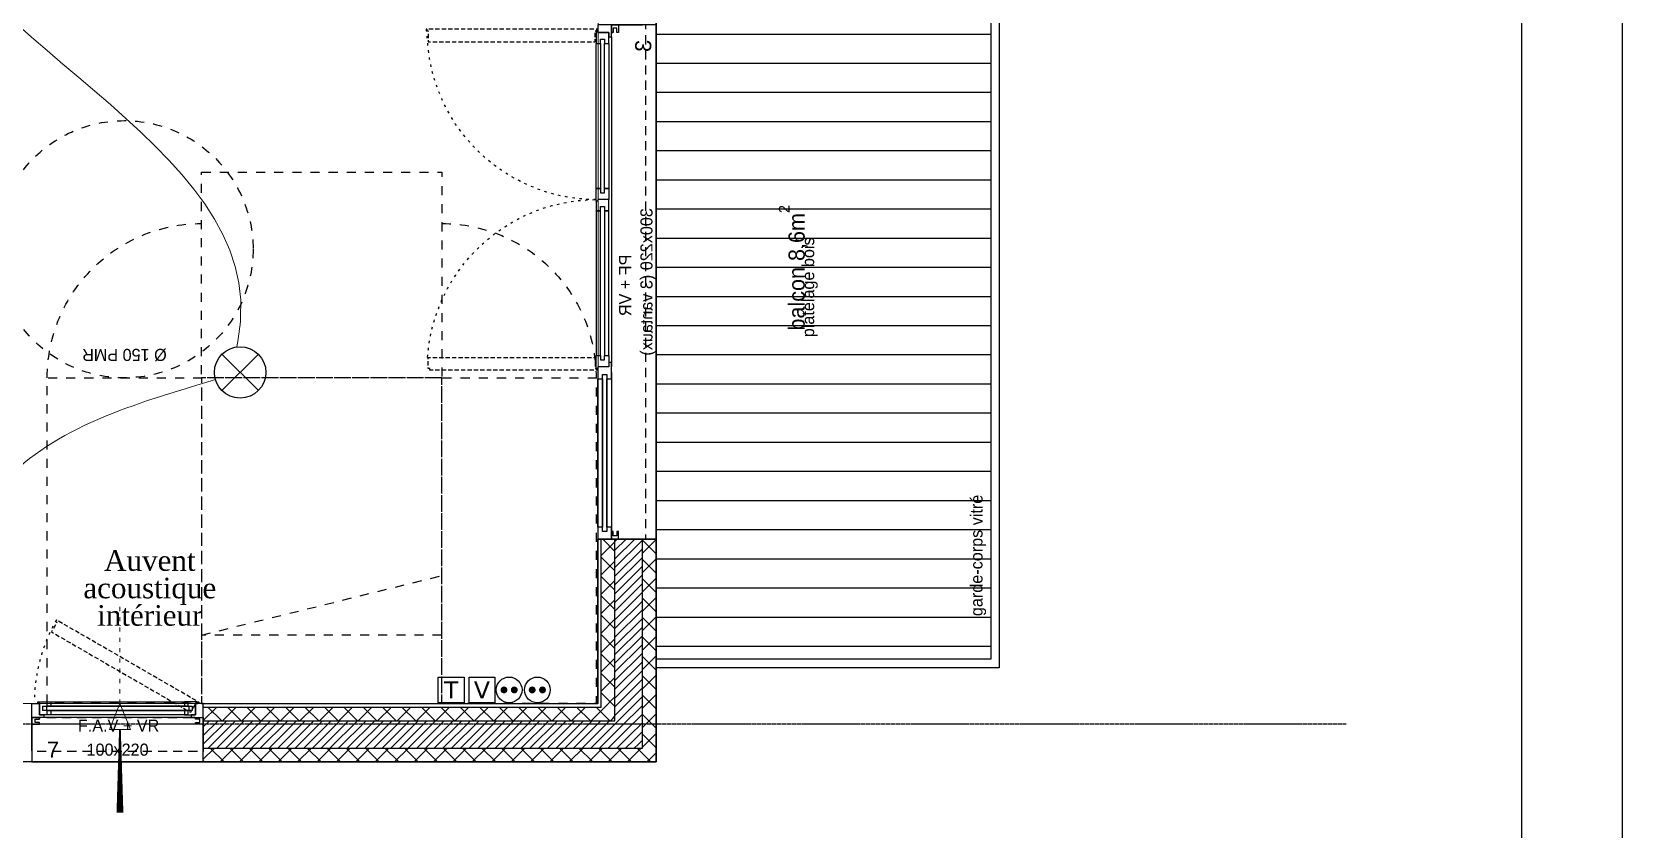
# Model space of a CAD drawing. Header units: centimetres. Extents: x -58072 to 12532, y -30603 to 6224.
# Drawn here: x 11604 to 12532, y 2273 to 2738 of the extents above; entities that cross this region are included whole.
import ezdxf

# ---------------------------------------------------------------- set-up
doc = ezdxf.new("R2010")
doc.units = ezdxf.units.CM
for name, pattern in [('ACAD_ISO03W100', [30, 12, -18]), ('Style de ligne -1', [0.41664, 0.20828, -0.20836]), ('Style de ligne -11', [0.347222, 0.20828, -0.138942]), ('Style de ligne -12', [0.164042, 0.054681, -0.109361]), ('Style de ligne -13', [0.147638, 0.098425, -0.049213]), ('Style de ligne -14', [0.147638, 0.098425, -0.049213]), ('Style de ligne -17', [0.347222, 0.20828, -0.138942]), ('Style de ligne -18', [0.164042, 0.054681, -0.109361]), ('Style de ligne -5', [0.20828, 0.069425, -0.138855]), ('VW-01', [0.41656, 0.20828, -0.20828])]:
    doc.linetypes.add(name, pattern=pattern)
for name, color, linetype in [('B Aménagement intérieur', 252, 'Continuous'), ('B GÈnÈral_Hatch', 252, 'Continuous'), ('B Général', 252, 'Continuous'), ('C ANNOTATIONS-axes horizontaux', 252, 'Style de ligne -1'), ('C ANNOTATIONS-PMR', 252, 'Style de ligne -5'), ('C ANNOTATIONS-prestations', 252, 'Continuous'), ('D SURFACES-shab', 252, 'Continuous'), ('prlm-VMC', 93, 'Continuous')]:
    doc.layers.add(name, color=color, linetype=linetype)
for name, color, linetype, lineweight in [('prlm-ELEC-CFA', 1, 'Continuous', 25), ('prlm-ELEC-CFO', 1, 'Continuous', 25), ('prlm-ZCARTOUCHE', 181, 'Continuous', 13)]:
    doc.layers.add(name, color=color, linetype=linetype, lineweight=lineweight)
doc.layers.add('prlm-ZEROPLOT', color=254, linetype='Continuous', plot=False)
doc.styles.add('Eurostile', font='Eurosti.TTF')
doc.styles.add('Eurostile (bold)', font='Eurostib.TTF')
doc.styles.add('Eurostile (italic)', font='Eurostib.TTF')
doc.styles.add('prlm-vmc', font='pala.ttf', dxfattribs={"height": 14})
doc.styles.get("Standard").update_dxf_attribs({"font": 'isocp.shx', "height": 12})
pattern_1 = [(45, (0, 0), (2.4253472, -2.6458333), [])]
pattern_2 = [(135, (0, 0), (-5.656854, -5.656854), []), (225, (0, 0), (-5.656854, 5.656854), [])]

# ---------------------------------------------------------------- blocks, each defined once
blk = doc.blocks.new('B 60.Rond 150_PMR')
at = {"layer": 'B Général', "linetype": 'VW-01', "ltscale": 25.4}
blk.add_circle((0, 0), 75, dxfattribs=at)
at = {"layer": 'B Général', "insert": (-61.5, 0), "char_height": 7.056, "attachment_point": 5, "rotation": 90, "line_spacing_factor": 0.894578, "style": 'Eurostile (italic)'}
blk.add_mtext('Ø 150 PMR', dxfattribs=at)
blk = doc.blocks.new('B 60.Groupe-6-1')
at = {"layer": 'B Général', "linetype": 'VW-01', "ltscale": 25.4}
blk.add_line((70, -114.99), (-70, -80.35), dxfattribs=at)
at = {"layer": 'B Général', "linetype": 'VW-01', "ltscale": 25.4, "flags": 128}
for points in [[(-70, 35), (70, 35), (70, -155), (-70, -155)], [(-70, -114.99), (70, -114.99), (70, -155), (-70, -155)]]:
    blk.add_lwpolyline(points, close=True, dxfattribs=at)
blk = doc.blocks.new('B 60.Lit 140.190_PMR 2')
at = {"layer": 'B Général', "linetype": 'VW-01', "ltscale": 25.4, "flags": 128}
for points in [[(70, 155), (-70, 155), (-70, 35), (70, 35)], [(-70, -155), (-70, 35), (-160, 35), (-160, -155)], [(160, -155), (160, 35), (70, 35), (70, -155)]]:
    blk.add_lwpolyline(points, close=True, dxfattribs=at)
at = {"layer": 'B Général', "linetype": 'VW-01', "ltscale": 25.4}
for centre, start, end in [((-70, 35), 90, 180), ((70, 35), 0, 90)]:
    blk.add_arc(centre, 90, start, end, dxfattribs=at)
at = {"layer": 'B Général'}
blk.add_blockref('B 60.Groupe-6-1', (0, 0), dxfattribs=at)
blk = doc.blocks.new('B 60.Groupe-32-1')
at = {"layer": 'D SURFACES-shab', "lineweight": 18, "flags": 128}
blk.add_lwpolyline([(11539.44, 2346.49), (11934.69, 2346.49), (11934.7, 3010.48), (11665.69, 3010.48), (11665.69, 2941.48), (11449.45, 2941.48), (11449.44, 2706.49), (11539.45, 2706.49)], close=True, dxfattribs=at)
at = {"layer": 'B Général', "xscale": -1}
blk.add_blockref('B 60.Lit 140.190_PMR 2', (11773.44, 2501.49), dxfattribs=at)
at = {"layer": 'C ANNOTATIONS-PMR', "ltscale": 25.4, "rotation": 90}
blk.add_blockref('B 60.Rond 150_PMR', (11658.44, 2611.49), dxfattribs=at)
blk = doc.blocks.new('B 60.Balcon')
at = {"layer": 'B GÈnÈral_Hatch', "linetype": 'Continuous'}
h = blk.add_hatch(dxfattribs=at)
h.set_pattern_fill('H_BARDAGE V 150', color=256, style=0, pattern_type=2)
h.set_pattern_definition([(90, (0, 0), (17, 0), [])])
h.paths.add_polyline_path([(-220, 110), (220, 110), (220, -85), (-220, -85)])
at = {"layer": 'B Général', "linetype": 'Continuous', "flags": 128}
for points in [[(-225, 110), (225, 110), (225, -90), (-225, -90)], [(-220, 110), (220, 110), (220, -85), (-220, -85)]]:
    blk.add_lwpolyline(points, close=True, dxfattribs=at)
at = {"layer": 'C ANNOTATIONS-prestations', "line_spacing_factor": 0.894578, "style": 'Eurostile'}
for s, insert, char_height, attachment_point in [('balcon 8,6m{\\H0.6667x;\\S2 ^ ;}', (47.16, 38.55), 9.4074, 3), ('platelage bois', (-32.26, 25.01), 7.0556, 1), ('garde-corps vitré', (-194.9, -73.14), 7.0556, 1)]:
    blk.add_mtext(s, dxfattribs=dict(at, insert=insert, char_height=char_height, attachment_point=attachment_point))
blk = doc.blocks.new('B 60.F 100x220 (all. vitrée fixe) + VR')
at = {"layer": 'B Général', "linetype": 'Continuous', "lineweight": 35}
for p, q in [((-50, 7), (-50, -9)), ((50, 7), (50, -9))]:
    blk.add_line(p, q, dxfattribs=at)
at = {"layer": 'B Général'}
blk.add_line((45, 9), (-45, 9), dxfattribs=at)
at = {"layer": 'B Général', "linetype": 'Style de ligne -14', "ltscale": 25.4, "flags": 128}
blk.add_lwpolyline([(-35.69, 65.82), (-36.19, 64.95), (-35.32, 64.45), (-38.57, 58.82), (42.63, 11.94), (45.88, 17.57), (46.75, 17.07), (47.25, 17.93)], close=True, dxfattribs=at)
at = {"layer": 'B Général', "flags": 128}
for points in [[(-43, 10.5), (-43, 9), (-50, 9), (-50, 17), (-45.5, 17), (-45.5, 10.5)], [(-43.5, 15.5), (43.5, 15.5), (43.5, 13), (-43.5, 13)], [(-41, 18), (41, 18), (41, 15.5), (-41, 15.5)], [(-41, 13), (41, 13), (41, 10.5), (-41, 10.5)], [(43, 10.5), (43, 9), (50, 9), (50, 17), (45.5, 17), (45.5, 10.5)], [(-50, 9), (-50, 5), (-45.5, 5), (-45.5, 6), (-48, 6), (-48, 8), (-45.5, 8), (-45.5, 9)], [(50, 9), (50, 5), (45.5, 5), (45.5, 6), (48, 6), (48, 8), (45.5, 8), (45.5, 9)]]:
    blk.add_lwpolyline(points, close=True, dxfattribs=at)
at = {"layer": 'B Général', "linetype": 'Continuous', "flags": 128}
for points in [[(-39, 15.5), (-41.5, 15.5), (-41.5, 13), (-39, 13), (-39, 10.5), (-45.5, 10.5), (-45.5, 17), (-46.5, 17), (-46.5, 18), (-39, 18)], [(39, 15.5), (41.5, 15.5), (41.5, 13), (39, 13), (39, 10.5), (45.5, 10.5), (45.5, 17), (46.5, 17), (46.5, 18), (39, 18)]]:
    blk.add_lwpolyline(points, close=True, dxfattribs=at)
at = {"layer": 'B Général', "linetype": 'Style de ligne -17', "ltscale": 25.4, "flags": 128}
blk.add_lwpolyline([(-50, 9), (50, 9), (50, -11), (-50, -11)], close=True, dxfattribs=at)
at = {"layer": 'B Général', "flags": 128}
blk.add_lwpolyline([(-50, -9), (-50, -17), (50, -17), (50, -9)], dxfattribs=at)
at = {"layer": 'B Général'}
blk.add_circle((47, 17.5), 0.5, dxfattribs=at)
at = {"layer": 'B Général', "linetype": 'Style de ligne -18', "ltscale": 25.4}
blk.add_arc((49, 17.5), 97.5, 150.29382, 179.70618, dxfattribs=at)
at = {"layer": 'B Général', "insert": (-23.11, 7.69), "char_height": 7.056, "attachment_point": 1, "line_spacing_factor": 0.894578, "style": 'Eurostile'}
blk.add_mtext('F.A.V + VR', dxfattribs=at)
at = {"layer": 'C ANNOTATIONS-prestations', "insert": (-41.15, -5.19), "char_height": 9.41, "attachment_point": 1, "rotation": 360, "line_spacing_factor": 0.894578, "style": 'Eurostile (bold)'}
blk.add_mtext('7', dxfattribs=at)
at = {"layer": 'C ANNOTATIONS-prestations', "insert": (0, -6.31), "char_height": 7.056, "width": 100, "attachment_point": 2, "rotation": 360, "line_spacing_factor": 0.894578, "style": 'Eurostile'}
blk.add_mtext('100x220', dxfattribs=at)
blk = doc.blocks.new('B 60.PF 300.220 + VR (3 vantaux)')
at = {"layer": 'B Général', "linetype": 'Continuous'}
for p, q in [((-150, 7), (-150, 17)), ((150, 7), (150, 17))]:
    blk.add_line(p, q, dxfattribs=at)
at = {"layer": 'B Général', "linetype": 'Continuous', "lineweight": 35}
for p, q in [((-150, 7), (-150, -9)), ((150, 7), (150, -9))]:
    blk.add_line(p, q, dxfattribs=at)
at = {"layer": 'B Général'}
blk.add_line((-143, 9), (47, 9), dxfattribs=at)
at = {"layer": 'B Général', "linetype": 'Style de ligne -13', "ltscale": 25.4, "flags": 128}
for points in [[(-147.5, 117), (-146.5, 117), (-146.5, 116), (-140, 116), (-140, 18.5), (-146.5, 18.5), (-146.5, 17.5), (-147.5, 17.5)], [(51.5, 115), (50.5, 115), (50.5, 116), (44, 116), (44, 18.5), (50.5, 18.5), (50.5, 17.5), (51.5, 17.5)]]:
    blk.add_lwpolyline(points, close=True, dxfattribs=at)
at = {"layer": 'B Général', "flags": 128}
for points in [[(-143, 10.5), (-143, 9), (-150, 9), (-150, 17), (-145.5, 17), (-145.5, 10.5)], [(-54.5, 18), (-139, 18), (-139, 15.5), (-54.5, 15.5)], [(-54.5, 13), (-139, 13), (-139, 10.5), (-54.5, 10.5)], [(-41.5, 18), (43, 18), (43, 15.5), (-41.5, 15.5)], [(-41.5, 13), (43, 13), (43, 10.5), (-41.5, 10.5)], [(56.5, 17), (56.5, 14.25), (54, 14.25), (54, 11.75), (56.5, 11.75), (56.5, 9), (47, 9), (47, 10.5), (49.5, 10.5), (49.5, 17)], [(145.5, 14.25), (54, 14.25), (54, 11.75), (145.5, 11.75)], [(143, 17), (56.5, 17), (56.5, 14.25), (143, 14.25)], [(143, 11.75), (56.5, 11.75), (56.5, 9), (143, 9)], [(145.5, 14.25), (143, 14.25), (143, 17), (150, 17), (150, 9), (143, 9), (143, 11.75), (145.5, 11.75)], [(-150, 9), (-150, 5), (-145.5, 5), (-145.5, 6), (-148, 6), (-148, 8), (-145.5, 8), (-145.5, 9)], [(150, 9), (150, 5), (145.5, 5), (145.5, 6), (148, 6), (148, 8), (145.5, 8), (145.5, 9)]]:
    blk.add_lwpolyline(points, close=True, dxfattribs=at)
at = {"layer": 'B Général', "linetype": 'Continuous', "flags": 128}
for points in [[(-139, 15.5), (-141.5, 15.5), (-141.5, 13), (-139, 13), (-139, 10.5), (-145.5, 10.5), (-145.5, 17), (-146.5, 17), (-146.5, 18), (-139, 18)], [(-54.5, 15.5), (-52, 15.5), (-52, 13), (-54.5, 13), (-54.5, 10.5), (-48, 10.5), (-48, 17), (-47, 17), (-47, 18), (-54.5, 18)], [(-41.5, 15.5), (-44, 15.5), (-44, 13), (-41.5, 13), (-41.5, 10.5), (-48, 10.5), (-48, 17), (-47, 17), (-47, 18), (-41.5, 18)], [(43, 15.5), (45.5, 15.5), (45.5, 13), (43, 13), (43, 10.5), (49.5, 10.5), (49.5, 17), (50.5, 17), (50.5, 18), (43, 18)]]:
    blk.add_lwpolyline(points, close=True, dxfattribs=at)
at = {"layer": 'B Général', "linetype": 'Style de ligne -11', "ltscale": 25.4, "flags": 128}
blk.add_lwpolyline([(-150, 9), (150, 9), (150, -11), (-150, -11)], close=True, dxfattribs=at)
at = {"layer": 'B Général', "flags": 128}
blk.add_lwpolyline([(150, -9), (150, -17), (-150, -17), (-150, -9)], dxfattribs=at)
at = {"layer": 'B Général'}
for centre in [(-147, 17.5), (51, 17.5)]:
    blk.add_circle(centre, 0.5, dxfattribs=at)
at = {"layer": 'B Général', "linetype": 'Style de ligne -12', "ltscale": 25.4}
for centre, start, end in [((-147, 17.5), 0.29382, 90.28792), ((51, 17.5), 94.06495, 179.70618)]:
    blk.add_arc(centre, 99, start, end, dxfattribs=at)
at = {"layer": 'B Général', "insert": (2, 4.57), "char_height": 7.056, "attachment_point": 2, "rotation": 360, "line_spacing_factor": 0.894578, "style": 'Eurostile'}
blk.add_mtext('PF + VR', dxfattribs=at)
at = {"layer": 'C ANNOTATIONS-prestations', "rotation": 360, "line_spacing_factor": 0.894578}
for s, insert, char_height, attachment_point, style in [('3', (-141.15, -4.77), 9.41, 1, 'Eurostile (bold)'), ('300x220 (3 vantaux) ', (0, -7.83), 7.0556, 2, 'Eurostile')]:
    blk.add_mtext(s, dxfattribs=dict(at, insert=insert, char_height=char_height, attachment_point=attachment_point, style=style))
blk = doc.blocks.new('xi.EA')
at = {"layer": 'prlm-VMC', "color": 0, "linetype": 'ByBlock', "lineweight": 5, "flags": 128}
blk.add_lwpolyline([(-6.17, -15), (6.17, -15), (0, 0)], close=True, dxfattribs=at)
at = {"layer": 'prlm-VMC', "color": 0, "linetype": 'ByBlock', "lineweight": -2, "flags": 128}
blk.add_lwpolyline([(0, -15, 1, 4, 0), (0, -63.63, 1, 1, 0)], format="xyseb", dxfattribs=at)
at = {"layer": 'prlm-VMC', "color": 0, "linetype": 'ByBlock', "lineweight": 5}
blk.add_solid([(0, 0), (6.17, -15), (-6.17, -15), (0, 0)], dxfattribs=at)
at = {"layer": 'prlm-ZEROPLOT', "color": 250, "linetype": 'ACAD_ISO03W100', "lineweight": 0, "ltscale": 0.2}
blk.add_lwpolyline([(0, 0), (0, 60)], dxfattribs=at)
blk = doc.blocks.new('xi.PTCE')
at = {"layer": 'prlm-ELEC-CFO', "color": 0}
for points in [[(-10.61, 10.61), (10.61, -10.61)], [(10.61, 10.61), (-10.61, -10.61)]]:
    blk.add_lwpolyline(points, dxfattribs=at)
at = {"layer": 'prlm-ELEC-CFO', "color": 0, "linetype": 'ByBlock'}
blk.add_circle((0, 0), 15, dxfattribs=at)
blk = doc.blocks.new('xi.PC')
at = {"color": 0, "lineweight": 5}
blk.add_wipeout([(-7.5, -7.5), (7.5, -7.5), (7.5, 7.5), (-7.5, 7.5)], dxfattribs=at).dxf.layer = 'prlm-ELEC-CFO'
at = {"layer": 'prlm-ELEC-CFO', "color": 0, "linetype": 'ByBlock', "lineweight": 5, "const_width": 2}
for points in [[(-4, 0, 1), (-2, 0, 1)], [(2, 0, 1), (4, 0, 1)]]:
    blk.add_lwpolyline(points, format="xyb", close=True, dxfattribs=at)
at = {"layer": 'prlm-ELEC-CFO', "color": 0, "linetype": 'ByBlock', "lineweight": -2}
blk.add_circle((0, 0), 7.5, dxfattribs=at)
blk = doc.blocks.new('xi.TV')
at = {"layer": 'prlm-ELEC-CFA', "color": 0, "linetype": 'ByBlock', "lineweight": -2, "flags": 128}
blk.add_lwpolyline([(-7.5, 7.5), (7.5, 7.5), (7.5, -7.5), (-7.5, -7.5)], close=True, dxfattribs=at)
at = {"layer": 'prlm-ELEC-CFA', "color": 0, "linetype": 'ByBlock', "insert": (0, 0), "char_height": 10, "width": 11.36, "attachment_point": 5}
blk.add_mtext('{\\fVerdana|b0|i0|c0|p34;V}', dxfattribs=at)
blk = doc.blocks.new('xi.TEL')
at = {"layer": 'prlm-ELEC-CFA', "color": 0, "linetype": 'ByBlock', "lineweight": -2, "flags": 128}
blk.add_lwpolyline([(-7.5, 7.5), (7.5, 7.5), (7.5, -7.5), (-7.5, -7.5)], close=True, dxfattribs=at)
at = {"layer": 'prlm-ELEC-CFA', "color": 0, "linetype": 'ByBlock', "insert": (0, 0), "char_height": 10, "width": 11.36, "attachment_point": 5}
blk.add_mtext('{\\fVerdana|b0|i0|c0|p34;T}', dxfattribs=at)

msp = doc.modelspace()

# ---------------------------------------------------------------- hatches: boundary and pattern name
at = {"layer": 'B GÈnÈral_Hatch', "linetype": 'Continuous'}
h = msp.add_hatch(dxfattribs=at)
h.set_pattern_fill('02_ISOLANT', color=256, angle=90, style=0, pattern_type=2)
h.set_pattern_definition(pattern_2)
h.paths.add_polyline_path([(11936.445, 2344.491), (11944.445, 2336.491), (11944.445, 2442.434), (11936.445, 2442.434)])
h = msp.add_hatch(dxfattribs=at)
h.set_pattern_fill('50_BETON', color=256, style=0, pattern_type=2)
h.set_pattern_definition(pattern_1)
h.paths.add_polyline_path([(11944.445, 2336.491), (11960.445, 2320.491), (11960.445, 2442.434), (11944.445, 2442.434)])
h = msp.add_hatch(dxfattribs=at)
h.set_pattern_fill('02_ISOLANT', color=256, angle=90, style=0, pattern_type=2)
h.set_pattern_definition(pattern_2)
h.paths.add_polyline_path([(11960.445, 2320.491), (11968.445, 2312.491), (11968.445, 2442.434), (11960.445, 2442.434)])
h = msp.add_hatch(dxfattribs=at)
h.set_pattern_fill('02_ISOLANT', color=256, style=0, pattern_type=2)
h.set_pattern_definition([(45, (0, 0), (-5.656854, 5.656854), []), (135, (0, 0), (5.656854, 5.656854), [])])
h.paths.add_polyline_path([(11704.445, 2344.491), (11704.445, 2336.491), (11944.445, 2336.491), (11936.445, 2344.491)])
h = msp.add_hatch(dxfattribs=at)
h.set_pattern_fill('50_BETON', color=256, style=0, pattern_type=2)
h.set_pattern_definition(pattern_1)
h.paths.add_polyline_path([(11704.445, 2336.491), (11704.445, 2320.491), (11960.445, 2320.491), (11944.445, 2336.491)])
h = msp.add_hatch(dxfattribs=at)
h.set_pattern_fill('02_ISOLANT', color=256, style=0, pattern_type=2)
h.set_pattern_definition([(45, (0, 0), (-5.656854, 5.656854), []), (135, (0, 0), (5.656854, 5.656854), [])])
h.paths.add_polyline_path([(11704.445, 2320.491), (11704.445, 2312.491), (11968.445, 2312.491), (11960.445, 2320.491)])

# ---------------------------------------------------------------- linework, layer by layer
at = {"layer": 'B Général', "linetype": 'Continuous'}
for p, q in [((11934.445, 2346.491), (11934.445, 2442.434)), ((11968.445, 2442.434), (11934.445, 2442.434)), ((11934.445, 2346.491), (11934.445, 2442.434)), ((11936.445, 2344.491), (11936.445, 2442.434)), ((11936.445, 2344.491), (11936.445, 2442.434)), ((11944.445, 2336.491), (11944.445, 2442.434)), ((11960.445, 2320.491), (11960.445, 2442.434)), ((11968.445, 2312.491), (11968.445, 2442.434)), ((11968.445, 2312.491), (11968.445, 2442.434)), ((11704.445, 2346.491), (11934.445, 2346.491)), ((11704.445, 2346.491), (11934.445, 2346.491)), ((11704.445, 2312.491), (11704.445, 2346.491)), ((11704.445, 2344.491), (11936.445, 2344.491)), ((11704.445, 2344.491), (11936.445, 2344.491)), ((11704.445, 2336.491), (11944.445, 2336.491)), ((11704.445, 2320.491), (11960.445, 2320.491)), ((11704.445, 2312.491), (11968.445, 2312.491)), ((11704.445, 2312.491), (11968.445, 2312.491))]:
    msp.add_line(p, q, dxfattribs=at)
at = {"layer": 'B Général', "linetype": 'Continuous', "lineweight": 18}
for p, q in [((11944.445, 2336.491), (11944.445, 2442.434)), ((11960.445, 2320.491), (11960.445, 2442.434)), ((11704.445, 2336.491), (11944.445, 2336.491)), ((11704.445, 2320.491), (11960.445, 2320.491))]:
    msp.add_line(p, q, dxfattribs=at)
at = {"layer": 'C ANNOTATIONS-axes horizontaux'}
msp.add_line((12370.813, 2334.491), (7910.813, 2334.491), dxfattribs=at)
msp.add_line((12370.813, 2334.491), (7910.813, 2334.491), dxfattribs=at)
at = {"layer": 'prlm-ELEC-CFO', "lineweight": 13}
msp.add_spline([(11551.371, 2926.097), (11529.904, 2845.61), (11726.212, 2571.757), (11724.058, 2554.538)], degree=3, dxfattribs=at)

# ---------------------------------------------------------------- block references
at = {"layer": 'B Aménagement intérieur'}
msp.add_blockref('B 60.Groupe-32-1', (0, 0), dxfattribs=at)
at = {"layer": 'B Général', "rotation": 90}
msp.add_blockref('B 60.Balcon', (12078.551, 2592.434), dxfattribs=at)
at = {"layer": 'B Général', "xscale": -1, "rotation": 90}
msp.add_blockref('B 60.PF 300.220 + VR (3 vantaux)', (11951.445, 2592.434), dxfattribs=at)
at = {"layer": 'B Général'}
msp.add_blockref('B 60.F 100x220 (all. vitrée fixe) + VR', (11654.445, 2329.491), dxfattribs=at)
at = {"layer": 'prlm-ELEC-CFA'}
msp.add_blockref('xi.TEL', (11848.939, 2354.491), dxfattribs=at)
at = {"layer": 'prlm-ELEC-CFO'}
msp.add_blockref('xi.PTCE', (11725.912, 2539.653), dxfattribs=at)

# ---------------------------------------------------------------- next in the draw order: texts
at = {"layer": 'prlm-VMC', "insert": (11673.251, 2413.849), "char_height": 12, "width": 20.51, "attachment_point": 5, "line_spacing_factor": 0.8, "style": 'prlm-vmc', "bg_fill": 2}
msp.add_mtext('Auvent acoustique intérieur', dxfattribs=at)

# ---------------------------------------------------------------- next in the draw order: linework, layer by layer
at = {"layer": 'prlm-ELEC-CFO', "lineweight": 13}
msp.add_spline([(11542.493, 2353.765), (11588.592, 2475.837), (11711.505, 2535.476)], degree=3, dxfattribs=at)
at = {"layer": 'prlm-ZEROPLOT'}
msp.add_lwpolyline([(10820.388, 3517.389), (11968.445, 3517.389), (11968.445, 2312.491), (10820.388, 2312.491)], close=True, dxfattribs=at)

# ---------------------------------------------------------------- next in the draw order: block references
at = {"layer": 'prlm-VMC', "rotation": 1.294964135922783e-11}
msp.add_blockref('xi.EA', (11655.836, 2346.491), dxfattribs=at)

# ---------------------------------------------------------------- next in the draw order: block references
at = {"layer": 'prlm-ELEC-CFO'}
msp.add_blockref('xi.PC', (11899.195, 2354.491), dxfattribs=at)

# ---------------------------------------------------------------- next in the draw order: block references
msp.add_blockref('xi.PC', (11882.75, 2354.491), dxfattribs=at)

# ---------------------------------------------------------------- next in the draw order: linework, layer by layer
at = {"layer": 'prlm-ZCARTOUCHE', "lineweight": 25}
for points in [[(2771.907, 5993.518), (12531.708, 5993.518), (12531.708, 1791.987), (2771.907, 1791.987)], [(2820.804, 5944.663), (12473.032, 5944.663), (12473.032, 1850.613), (2820.804, 1850.613)]]:
    msp.add_lwpolyline(points, close=True, dxfattribs=at)

# ---------------------------------------------------------------- next in the draw order: block references
at = {"layer": 'prlm-ELEC-CFA'}
msp.add_blockref('xi.TV', (11866.893, 2354.491), dxfattribs=at)

doc.saveas('drawing.dxf')
